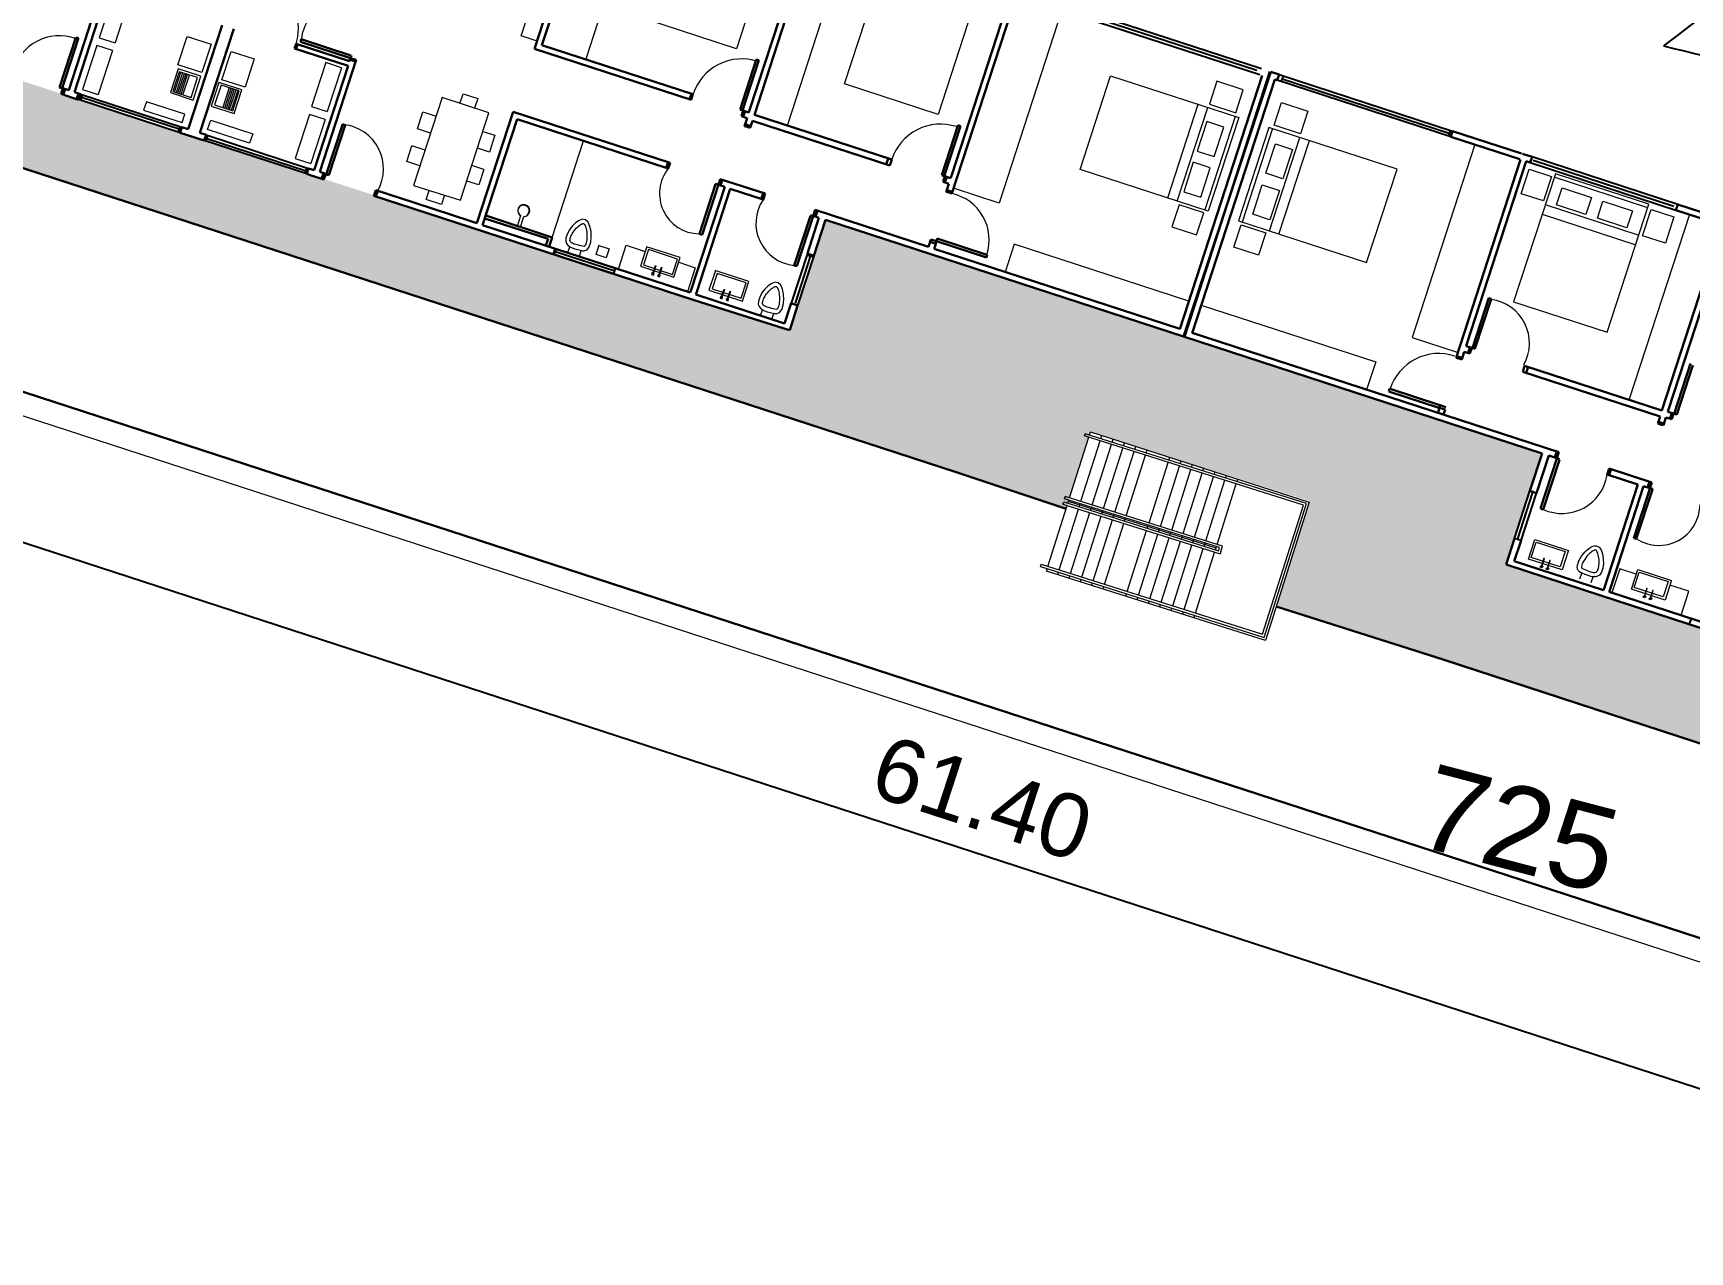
# Model space of a CAD drawing. Header units: metres. Extents: x 329311 to 330425, y 7396637 to 7397287.
# Drawn here: x 329828.18 to 329847.75, y 7397010.78 to 7397025.17 of the extents above; entities that cross this region are included whole.
import ezdxf

# ---------------------------------------------------------------- set-up
doc = ezdxf.new("R2010")
doc.units = ezdxf.units.M
doc.linetypes.add('CACHE2', pattern=[4.7625, 3.175, -1.5875])
doc.layers.get('0').update_dxf_attribs({"lineweight": 18})
for name, color, linetype, lineweight in [('AXES+POTEAUX', 6, 'CACHE2', 13), ('JANELAS', 5, 'Continuous', 25), ('layout', 253, 'Continuous', 13), ('LINHAFINA', 7, 'Continuous', 15), ('LINHAGROSSA', 7, 'Continuous', 30), ('PA6_TERRENO', 6, 'Continuous', 18), ('PA6_TEXTO', 3, 'Continuous', 18), ('pisoexterno_ultrafino', 9, 'Continuous', 30)]:
    doc.layers.add(name, color=color, linetype=linetype, lineweight=lineweight)
doc.layers.add('VEGETAIS', color=3, linetype='Continuous')
doc.styles.add('200 Médio', font='arial.ttf', dxfattribs={"height": 0.75})
doc.styles.add('ARIAL', font='ARIAL', dxfattribs={"height": 0.2})
doc.styles.add('NORMAL', font='arial.ttf')
doc.dimstyles.new('AQ250', dxfattribs={"dimscale": 10, "dimtxt": 0.05, "dimasz": 0.03, "dimexe": 0.03, "dimexo": 0.025, "dimgap": 0.025, "dimtad": 1, "dimzin": 0, "dimdsep": 46, "dimtxsty": 'ARIAL', "dimblk": 'ARCHTICK', "dimcen": 0.09, "dimdle": 0.03, "dimclrt": 7, "dimadec": 0, "dimazin": 0, "dimtfac": 1, "dimtix": 1, "dimtmove": 2, "dimatfit": 3, "dimldrblk": 'OPEN90', "dimfxl": 1, "dimtvp": 1, "dimtolj": 1, "dimtzin": 0, "dimarcsym": 0})

# ---------------------------------------------------------------- blocks, each defined once
blk = doc.blocks.new('_ArchTick')
at = {"color": 0, "linetype": 'ByBlock', "const_width": 0.15}
blk.add_lwpolyline([(-0.5, -0.5), (0.5, 0.5)], dxfattribs=at)
blk = doc.blocks.new('*D15')
at = {"layer": 'Defpoints', "color": 0, "transparency": 16777216}
for p in [(329810.442, 7397026.388), (329868.823, 7397007.376), (329868.382, 7397006.024)]:
    blk.add_point(p, dxfattribs=at)
at = {"layer": 'PA6_TEXTO', "color": 0, "lineweight": -2, "transparency": 16777216}
for p, q in [((329810.364, 7397026.15), (329809.908, 7397024.75)), ((329809.716, 7397025.129), (329868.668, 7397005.932)), ((329868.745, 7397007.139), (329868.289, 7397005.739))]:
    blk.add_line(p, q, dxfattribs=at)
at = {"layer": 'PA6_TEXTO', "color": 0, "lineweight": -2, "transparency": 16777216, "xscale": 0.3, "yscale": 0.3, "zscale": 0.3}
for p, rotation in [((329810.001, 7397025.036), 161.9626347684521), ((329868.382, 7397006.024), 341.9626347684521)]:
    blk.add_blockref('_ArchTick', p, dxfattribs=dict(at, rotation=rotation))
at = {"layer": 'PA6_TEXTO', "color": 7, "transparency": 16777216, "insert": (329839.388, 7397016.132), "char_height": 0.75, "attachment_point": 5, "rotation": 341.9626, "style": '200 Médio'}
blk.add_mtext('\\A1;61.40', dxfattribs=at)
blk = doc.blocks.new('_Open90')
at = {"color": 0, "linetype": 'ByBlock', "lineweight": -2}
for p, q in [((0, 0), (-1, 0)), ((-0.5, 0.5), (0, 0)), ((0, 0), (-0.5, -0.5))]:
    blk.add_line(p, q, dxfattribs=at)

msp = doc.modelspace()

# ---------------------------------------------------------------- hatches: boundary and pattern name
at = {"layer": 'AXES+POTEAUX'}
h = msp.add_hatch(dxfattribs=at)
h.set_pattern_fill('ANGLE', color=253, scale=0.025)
h.set_pattern_definition([(341.96263, (329827.33868, 7397103.38185), (0.0540704, 0.16604302), [0.127, -0.047625]), (71.96263, (329827.33868, 7397103.38185), (-0.16604302, 0.0540704), [0.127, -0.047625])])
edge = h.paths.add_edge_path()
edge.add_line((329819.193, 7397028.939), (329822.172, 7397038.042))
edge.add_line((329820.2, 7397038.24), (329816.636, 7397027.294))
edge.add_line((329820.2, 7397038.24), (329822.172, 7397038.042))
edge.add_line((329816.636, 7397027.294), (329819.081, 7397026.51))
edge.add_line((329821.705, 7397025.629), (329840.379, 7397019.554))
edge.add_line((329819.385, 7397027.299), (329821.974, 7397026.48))
edge.add_line((329819.139, 7397026.521), (329819.365, 7397027.235))
edge.add_line((329821.974, 7397026.48), (329821.712, 7397025.652))
edge.add_line((329823.38, 7397027.575), (329819.193, 7397028.939))
edge.add_line((329822.953, 7397026.261), (329823.38, 7397027.575))
edge.add_line((329837.125, 7397021.659), (329822.953, 7397026.261))
edge.add_line((329837.537, 7397022.966), (329837.125, 7397021.659))
edge.add_line((329846.004, 7397020.208), (329837.537, 7397022.966))
edge.add_line((329840.379, 7397019.554), (329840.666, 7397020.463))
edge.add_line((329840.666, 7397020.463), (329843.255, 7397019.644))
edge.add_line((329843.255, 7397019.644), (329842.861, 7397018.399))
edge.add_line((329842.861, 7397018.399), (329859.177, 7397013.086))
edge.add_line((329845.576, 7397018.895), (329846.004, 7397020.208))
edge.add_line((329859.583, 7397014.334), (329845.576, 7397018.895))
edge.add_line((329859.177, 7397013.086), (329859.583, 7397014.334))

# ---------------------------------------------------------------- linework, layer by layer
for centre, radius, start, end in [((329830.683, 7397025.234), 0.628, 342.7105, 74.1019), ((329831.923, 7397025.025), 0.584, 66.6069, 172.6108), ((329828.488, 7397024.572), 0.57, 70.4218, 165.6846), ((329836.548, 7397024.262), 0.606, 71.9626, 161.9626), ((329831.792, 7397023.569), 0.524, 330.3073, 83.9415), ((329838.895, 7397023.491), 0.606, 71.9626, 161.9626), ((329836.052, 7397023.278), 0.476, 141.5518, 269.055), ((329838.913, 7397022.731), 0.558, 341.5715, 77.9521), ((329837.214, 7397022.926), 0.499, 146.3297, 264.6306), ((329845.331, 7397021.51), 0.522, 330.5938, 82.4104), ((329844.783, 7397020.782), 0.606, 71.9626, 161.9626), ((329846.238, 7397020.036), 0.538, 245.6511, 351.2391), ((329847.379, 7397019.61), 0.489, 237.3877, 359.5025)]:
    msp.add_arc(centre, radius, start, end)
at = {"layer": 'JANELAS'}
for p, q in [((329842.688, 7397024.749), (329840.638, 7397025.417)), ((329842.631, 7397024.731), (329840.655, 7397025.374)), ((329840.617, 7397025.35), (329842.667, 7397024.683)), ((329844.923, 7397023.948), (329842.873, 7397024.615)), ((329842.895, 7397024.682), (329844.945, 7397024.014)), ((329842.942, 7397024.667), (329842.92, 7397024.6)), ((329842.931, 7397024.633), (329844.906, 7397023.99)), ((329829.913, 7397023.995), (329828.723, 7397024.383)), ((329828.736, 7397024.452), (329829.935, 7397024.062)), ((329828.739, 7397024.378), (329828.761, 7397024.444)), ((329829.902, 7397024.036), (329828.75, 7397024.411)), ((329829.891, 7397024.002), (329829.913, 7397024.069)), ((329844.917, 7397024.023), (329844.896, 7397023.957)), ((329831.408, 7397023.509), (329830.199, 7397023.902)), ((329830.218, 7397023.896), (329830.24, 7397023.963)), ((329830.221, 7397023.969), (329831.43, 7397023.575)), ((329831.401, 7397023.543), (329830.228, 7397023.925)), ((329845.862, 7397023.642), (329847.583, 7397023.082)), ((329847.604, 7397023.148), (329845.883, 7397023.709)), ((329847.56, 7397023.126), (329845.898, 7397023.667)), ((329831.392, 7397023.514), (329831.413, 7397023.581)), ((329834.34, 7397022.628), (329834.318, 7397022.561)), ((329834.335, 7397022.555), (329834.357, 7397022.622)), ((329835.059, 7397022.393), (329834.357, 7397022.622)), ((329835.037, 7397022.327), (329834.335, 7397022.555)), ((329835.047, 7397022.361), (329834.345, 7397022.589)), ((329837.323, 7397022.568), (329837.132, 7397021.981)), ((329837.361, 7397022.544), (329837.178, 7397021.982)), ((329837.4, 7397022.543), (329837.208, 7397021.956)), ((329837.318, 7397022.554), (329837.385, 7397022.533)), ((329835.036, 7397022.327), (329835.058, 7397022.394)), ((329845.677, 7397019.204), (329845.859, 7397019.764)), ((329845.89, 7397019.751), (329845.707, 7397019.189)), ((329845.753, 7397019.179), (329845.936, 7397019.739)), ((329845.753, 7397019.179), (329845.677, 7397019.204)), ((329847.761, 7397018.257), (329847.74, 7397018.19))]:
    msp.add_line(p, q, dxfattribs=at)
at = {"layer": 'layout'}
for p, q in [((329835.414, 7397027.044), (329834.704, 7397024.863)), ((329836.978, 7397026.502), (329836.485, 7397024.988)), ((329833.943, 7397025.139), (329834.32, 7397026.297)), ((329837.797, 7397026.268), (329837.087, 7397024.087)), ((329837.763, 7397024.572), (329838.256, 7397026.086)), ((329829.127, 7397025.636), (329828.958, 7397025.118)), ((329829.313, 7397025.576), (329829.144, 7397025.057)), ((329839.361, 7397025.726), (329838.868, 7397024.212)), ((329840.33, 7397025.443), (329839.589, 7397023.165)), ((329836.485, 7397024.988), (329835.38, 7397025.348)), ((329828.928, 7397025.026), (329828.76, 7397024.507)), ((329829.114, 7397024.965), (329828.928, 7397025.026)), ((329828.958, 7397025.118), (329829.144, 7397025.057)), ((329834.129, 7397025.078), (329833.943, 7397025.139)), ((329829.114, 7397024.965), (329828.945, 7397024.447)), ((329831.633, 7397024.824), (329831.464, 7397024.305)), ((329831.819, 7397024.763), (329831.633, 7397024.824)), ((329829.889, 7397024.75), (329829.798, 7397024.47)), ((329829.903, 7397024.716), (329829.827, 7397024.483)), ((329829.847, 7397024.476), (329829.923, 7397024.71)), ((329829.942, 7397024.704), (329829.866, 7397024.47)), ((329829.888, 7397024.463), (329829.964, 7397024.697)), ((329830.159, 7397024.662), (329829.889, 7397024.75)), ((329830.119, 7397024.646), (329829.903, 7397024.716)), ((329829.906, 7397024.457), (329829.983, 7397024.691)), ((329829.926, 7397024.451), (329830.002, 7397024.684)), ((329829.947, 7397024.444), (329830.023, 7397024.677)), ((329830.043, 7397024.413), (329830.119, 7397024.646)), ((329830.068, 7397024.382), (329830.159, 7397024.662)), ((329830.371, 7397024.589), (329830.28, 7397024.31)), ((329830.641, 7397024.501), (329830.371, 7397024.589)), ((329831.819, 7397024.763), (329831.65, 7397024.245)), ((329840.545, 7397023.563), (329840.905, 7397024.668)), ((329840.905, 7397024.668), (329842.419, 7397024.175)), ((329828.76, 7397024.507), (329828.945, 7397024.447)), ((329829.798, 7397024.47), (329830.068, 7397024.382)), ((329829.827, 7397024.483), (329830.043, 7397024.413)), ((329830.397, 7397024.559), (329830.321, 7397024.325)), ((329830.612, 7397024.489), (329830.397, 7397024.559)), ((329830.492, 7397024.528), (329830.416, 7397024.294)), ((329830.514, 7397024.521), (329830.437, 7397024.287)), ((329830.533, 7397024.515), (329830.457, 7397024.281)), ((329830.552, 7397024.509), (329830.476, 7397024.275)), ((329830.498, 7397024.268), (329830.574, 7397024.501)), ((329830.593, 7397024.495), (329830.517, 7397024.262)), ((329830.536, 7397024.255), (329830.612, 7397024.489)), ((329830.55, 7397024.222), (329830.641, 7397024.501)), ((329833.009, 7397024.411), (329832.671, 7397023.374)), ((329833.561, 7397024.231), (329833.009, 7397024.411)), ((329833.219, 7397024.342), (329833.256, 7397024.454)), ((329833.256, 7397024.454), (329833.428, 7397024.398)), ((329833.428, 7397024.398), (329833.391, 7397024.286)), ((329838.868, 7397024.212), (329837.763, 7397024.572)), ((329830.28, 7397024.31), (329830.55, 7397024.222)), ((329830.321, 7397024.325), (329830.536, 7397024.255)), ((329831.442, 7397024.211), (329831.273, 7397023.693)), ((329831.627, 7397024.151), (329831.442, 7397024.211)), ((329831.464, 7397024.305), (329831.65, 7397024.245)), ((329832.716, 7397024.043), (329832.781, 7397024.242)), ((329832.781, 7397024.242), (329832.937, 7397024.191)), ((329833.225, 7397023.199), (329833.561, 7397024.231)), ((329841.58, 7397023.226), (329841.939, 7397024.331)), ((329841.693, 7397023.189), (329842.053, 7397024.294)), ((329842.376, 7397024.189), (329842.016, 7397023.084)), ((329831.627, 7397024.151), (329831.459, 7397023.632)), ((329832.872, 7397023.992), (329832.716, 7397024.043)), ((329833.49, 7397024.011), (329833.632, 7397023.965)), ((329842.04, 7397024.127), (329841.927, 7397023.779)), ((329842.242, 7397024.062), (329842.04, 7397024.127)), ((329842.419, 7397024.175), (329842.059, 7397023.07)), ((329842.128, 7397023.714), (329842.242, 7397024.062)), ((329842.774, 7397024.059), (329842.414, 7397022.954)), ((329842.817, 7397024.045), (329842.457, 7397022.94)), ((329844.288, 7397023.566), (329842.774, 7397024.059)), ((329832.59, 7397023.656), (329832.65, 7397023.839)), ((329832.806, 7397023.788), (329832.65, 7397023.839)), ((329833.567, 7397023.766), (329833.425, 7397023.812)), ((329833.632, 7397023.965), (329833.567, 7397023.766)), ((329834.307, 7397022.76), (329834.678, 7397023.9)), ((329842.738, 7397023.516), (329842.851, 7397023.863)), ((329842.781, 7397022.835), (329843.14, 7397023.94)), ((329842.851, 7397023.863), (329843.052, 7397023.798)), ((329842.894, 7397022.798), (329843.254, 7397023.903)), ((329843.052, 7397023.798), (329842.939, 7397023.45)), ((329845.209, 7397023.855), (329844.468, 7397021.577)), ((329831.273, 7397023.693), (329831.459, 7397023.632)), ((329832.746, 7397023.605), (329832.59, 7397023.656)), ((329833.501, 7397023.562), (329833.358, 7397023.608)), ((329841.881, 7397023.646), (329841.768, 7397023.298)), ((329842.082, 7397023.58), (329841.881, 7397023.646)), ((329841.927, 7397023.779), (329841.952, 7397023.771)), ((329841.952, 7397023.771), (329842.128, 7397023.714)), ((329833.441, 7397023.379), (329833.299, 7397023.425)), ((329833.501, 7397023.562), (329833.441, 7397023.379)), ((329842.059, 7397023.07), (329840.545, 7397023.563)), ((329841.969, 7397023.233), (329842.082, 7397023.58)), ((329842.914, 7397023.458), (329842.738, 7397023.516)), ((329842.939, 7397023.45), (329842.914, 7397023.458)), ((329843.928, 7397022.461), (329844.288, 7397023.566)), ((329846.159, 7397023.512), (329845.666, 7397021.998)), ((329847.25, 7397023.109), (329846.145, 7397023.469)), ((329847.264, 7397023.152), (329846.159, 7397023.512)), ((329832.671, 7397023.374), (329833.225, 7397023.199)), ((329832.821, 7397023.206), (329832.855, 7397023.315)), ((329833.001, 7397023.148), (329832.821, 7397023.206)), ((329833.037, 7397023.258), (329833.001, 7397023.148)), ((329839.589, 7397023.165), (329839.06, 7397023.338)), ((329841.768, 7397023.298), (329841.793, 7397023.29)), ((329841.793, 7397023.29), (329841.969, 7397023.233)), ((329842.583, 7397023.033), (329842.697, 7397023.38)), ((329842.697, 7397023.38), (329842.898, 7397023.315)), ((329842.898, 7397023.315), (329842.785, 7397022.967)), ((329846.18, 7397023.167), (329846.238, 7397023.343)), ((329846.238, 7397023.343), (329846.586, 7397023.23)), ((329846.586, 7397023.23), (329846.52, 7397023.029)), ((329833.899, 7397022.893), (329833.939, 7397023.016)), ((329842.76, 7397022.975), (329842.583, 7397023.033)), ((329846.003, 7397023.032), (329847.108, 7397022.672)), ((329846.04, 7397023.146), (329847.145, 7397022.786)), ((329846.172, 7397023.142), (329846.18, 7397023.167)), ((329846.52, 7397023.029), (329846.172, 7397023.142)), ((329846.655, 7397022.987), (329846.663, 7397023.012)), ((329846.663, 7397023.012), (329846.721, 7397023.189)), ((329846.721, 7397023.189), (329847.068, 7397023.075)), ((329846.771, 7397021.638), (329847.264, 7397023.152)), ((329847.068, 7397023.075), (329847.003, 7397022.874)), ((329847.743, 7397023.03), (329847.032, 7397020.848)), ((329833.932, 7397022.883), (329833.972, 7397023.007)), ((329842.414, 7397022.954), (329843.928, 7397022.461)), ((329842.785, 7397022.967), (329842.76, 7397022.975)), ((329847.003, 7397022.874), (329846.655, 7397022.987)), ((329834.495, 7397022.58), (329834.517, 7397022.648)), ((329834.827, 7397022.557), (329834.864, 7397022.671)), ((329834.861, 7397022.662), (329834.98, 7397022.623)), ((329834.98, 7397022.623), (329834.946, 7397022.518)), ((329835.091, 7397022.383), (329835.183, 7397022.667)), ((329835.183, 7397022.667), (329835.407, 7397022.594)), ((329835.422, 7397022.64), (329835.35, 7397022.418)), ((329835.424, 7397022.649), (329835.422, 7397022.64)), ((329835.821, 7397022.52), (329835.424, 7397022.649)), ((329839.767, 7397022.678), (329839.66, 7397022.348)), ((329841.829, 7397022.007), (329839.767, 7397022.678)), ((329834.629, 7397022.536), (329834.652, 7397022.606)), ((329834.946, 7397022.518), (329834.827, 7397022.557)), ((329835.496, 7397022.329), (329835.528, 7397022.427)), ((329835.533, 7397022.425), (329835.502, 7397022.328)), ((329835.528, 7397022.427), (329835.533, 7397022.425)), ((329835.746, 7397022.289), (329835.821, 7397022.52)), ((329835.803, 7397022.465), (329835.998, 7397022.401)), ((329835.35, 7397022.418), (329835.746, 7397022.289)), ((329835.488, 7397022.343), (329835.482, 7397022.323)), ((329835.482, 7397022.323), (329835.506, 7397022.315)), ((329835.513, 7397022.335), (329835.488, 7397022.343)), ((329835.502, 7397022.328), (329835.496, 7397022.329)), ((329835.506, 7397022.315), (329835.513, 7397022.335)), ((329835.56, 7397022.319), (329835.554, 7397022.301)), ((329835.554, 7397022.301), (329835.577, 7397022.293)), ((329835.583, 7397022.31), (329835.559, 7397022.317)), ((329835.567, 7397022.307), (329835.599, 7397022.406)), ((329835.571, 7397022.305), (329835.567, 7397022.306)), ((329835.604, 7397022.404), (329835.571, 7397022.305)), ((329835.577, 7397022.293), (329835.584, 7397022.312)), ((329835.599, 7397022.406), (329835.604, 7397022.404)), ((329835.998, 7397022.401), (329835.906, 7397022.118)), ((329836.232, 7397022.357), (329836.159, 7397022.135)), ((329836.234, 7397022.367), (329836.232, 7397022.357)), ((329836.631, 7397022.238), (329836.234, 7397022.367)), ((329836.556, 7397022.006), (329836.631, 7397022.238)), ((329836.159, 7397022.135), (329836.556, 7397022.006)), ((329836.298, 7397022.061), (329836.291, 7397022.041)), ((329836.291, 7397022.041), (329836.316, 7397022.033)), ((329836.322, 7397022.052), (329836.298, 7397022.061)), ((329836.306, 7397022.047), (329836.337, 7397022.144)), ((329836.311, 7397022.045), (329836.306, 7397022.047)), ((329836.343, 7397022.142), (329836.311, 7397022.045)), ((329836.316, 7397022.033), (329836.322, 7397022.052)), ((329836.337, 7397022.144), (329836.343, 7397022.142)), ((329836.37, 7397022.036), (329836.364, 7397022.019)), ((329836.392, 7397022.027), (329836.369, 7397022.035)), ((329836.376, 7397022.024), (329836.409, 7397022.123)), ((329836.413, 7397022.122), (329836.381, 7397022.023)), ((329836.409, 7397022.123), (329836.413, 7397022.122)), ((329836.364, 7397022.019), (329836.387, 7397022.011)), ((329836.381, 7397022.023), (329836.376, 7397022.024)), ((329836.387, 7397022.011), (329836.393, 7397022.03)), ((329836.77, 7397021.836), (329836.793, 7397021.904)), ((329836.904, 7397021.793), (329836.927, 7397021.862)), ((329841.975, 7397021.959), (329844.037, 7397021.288)), ((329845.666, 7397021.998), (329846.771, 7397021.638)), ((329844.468, 7397021.577), (329844.997, 7397021.404)), ((329844.037, 7397021.288), (329843.929, 7397020.958)), ((329845.841, 7397018.96), (329845.917, 7397019.191)), ((329845.917, 7397019.191), (329846.314, 7397019.062)), ((329846.238, 7397018.831), (329845.841, 7397018.96)), ((329846.024, 7397018.97), (329845.992, 7397018.87)), ((329845.997, 7397018.869), (329846.029, 7397018.968)), ((329846.029, 7397018.968), (329846.024, 7397018.97)), ((329846.093, 7397018.945), (329846.062, 7397018.848)), ((329846.067, 7397018.846), (329846.099, 7397018.943)), ((329846.099, 7397018.943), (329846.093, 7397018.945)), ((329846.31, 7397019.053), (329846.238, 7397018.831)), ((329846.314, 7397019.062), (329846.31, 7397019.053)), ((329845.98, 7397018.865), (329845.987, 7397018.884)), ((329846.004, 7397018.857), (329845.98, 7397018.865)), ((329845.986, 7397018.881), (329846.009, 7397018.873)), ((329845.992, 7397018.87), (329845.997, 7397018.869)), ((329846.009, 7397018.875), (329846.004, 7397018.857)), ((329846.051, 7397018.84), (329846.057, 7397018.86)), ((329846.075, 7397018.832), (329846.051, 7397018.84)), ((329846.057, 7397018.86), (329846.082, 7397018.852)), ((329846.062, 7397018.848), (329846.067, 7397018.846)), ((329846.082, 7397018.852), (329846.075, 7397018.832)), ((329846.448, 7397018.725), (329846.471, 7397018.795)), ((329846.582, 7397018.682), (329846.604, 7397018.75)), ((329846.92, 7397018.845), (329846.827, 7397018.561)), ((329847.115, 7397018.781), (329846.92, 7397018.845)), ((329847.057, 7397018.605), (329847.133, 7397018.836)), ((329847.133, 7397018.836), (329847.53, 7397018.707)), ((329847.53, 7397018.707), (329847.526, 7397018.698)), ((329847.454, 7397018.476), (329847.057, 7397018.605)), ((329847.197, 7397018.51), (329847.203, 7397018.529)), ((329847.22, 7397018.502), (329847.197, 7397018.51)), ((329847.202, 7397018.526), (329847.225, 7397018.518)), ((329847.241, 7397018.615), (329847.208, 7397018.515)), ((329847.208, 7397018.515), (329847.213, 7397018.514)), ((329847.213, 7397018.514), (329847.245, 7397018.613)), ((329847.226, 7397018.52), (329847.22, 7397018.502)), ((329847.245, 7397018.613), (329847.241, 7397018.615)), ((329847.31, 7397018.59), (329847.278, 7397018.493)), ((329847.284, 7397018.491), (329847.315, 7397018.588)), ((329847.315, 7397018.588), (329847.31, 7397018.59)), ((329847.526, 7397018.698), (329847.454, 7397018.476)), ((329847.735, 7397018.579), (329847.511, 7397018.652)), ((329847.643, 7397018.296), (329847.735, 7397018.579)), ((329847.267, 7397018.485), (329847.273, 7397018.505)), ((329847.292, 7397018.477), (329847.267, 7397018.485)), ((329847.273, 7397018.505), (329847.298, 7397018.497)), ((329847.278, 7397018.493), (329847.284, 7397018.491)), ((329847.298, 7397018.497), (329847.292, 7397018.477))]:
    msp.add_line(p, q, dxfattribs=at)
for points in [[(329829.997, 7397025.132), (329830.278, 7397025.041), (329830.169, 7397024.707), (329829.888, 7397024.798)], [(329830.515, 7397024.956), (329830.789, 7397024.867), (329830.68, 7397024.533), (329830.407, 7397024.622)], [(329842.16, 7397024.603), (329842.072, 7397024.333), (329842.383, 7397024.231), (329842.471, 7397024.502)], [(329829.967, 7397024.215), (329829.514, 7397024.362), (329829.482, 7397024.264), (329829.936, 7397024.117)], [(329843.236, 7397024.252), (329843.148, 7397023.982), (329842.837, 7397024.084), (329842.925, 7397024.354)], [(329830.274, 7397024.145), (329830.771, 7397023.983), (329830.734, 7397023.871), (329830.237, 7397024.033)], [(329846.018, 7397023.19), (329845.756, 7397023.275), (329845.85, 7397023.564), (329846.112, 7397023.479)], [(329841.716, 7397023.145), (329841.63, 7397022.883), (329841.92, 7397022.789), (329842.005, 7397023.051)], [(329847.458, 7397022.69), (329847.187, 7397022.778), (329847.289, 7397023.09), (329847.559, 7397023.002)], [(329842.737, 7397022.813), (329842.651, 7397022.551), (329842.362, 7397022.645), (329842.447, 7397022.907)], [(329835.388, 7397022.435), (329835.731, 7397022.323), (329835.79, 7397022.504), (329835.446, 7397022.616)], [(329836.197, 7397022.152), (329836.541, 7397022.041), (329836.6, 7397022.221), (329836.256, 7397022.333)], [(329846.217, 7397018.867), (329845.873, 7397018.979), (329845.932, 7397019.16), (329846.276, 7397019.048)], [(329847.433, 7397018.512), (329847.09, 7397018.624), (329847.148, 7397018.805), (329847.492, 7397018.693)]]:
    msp.add_lwpolyline(points, close=True, dxfattribs=at)
for centre, radius, start, end in [((329833.97, 7397023.072), 0.0679, 271.0871, 241.4735), ((329833.973, 7397023.077), 0.0699, 269.4538, 240.7459)]:
    msp.add_arc(centre, radius, start, end, dxfattribs=at)
for points in [[(329834.652, 7397022.606), (329834.683, 7397022.6), (329834.703, 7397022.968), (329834.468, 7397022.709), (329834.683, 7397022.6)], [(329836.927, 7397021.862), (329836.958, 7397021.857), (329836.978, 7397022.224), (329836.743, 7397021.965), (329836.958, 7397021.857)], [(329846.471, 7397018.795), (329846.442, 7397018.809), (329846.642, 7397019.118), (329846.679, 7397018.77), (329846.442, 7397018.809)]]:
    msp.add_spline(points, degree=3, dxfattribs=at)
for points in [[(329834.686, 7397022.652), (329834.688, 7397022.653), (329834.697, 7397022.661), (329834.719, 7397022.719), (329834.723, 7397022.79), (329834.709, 7397022.866), (329834.703, 7397022.884), (329834.691, 7397022.912), (329834.684, 7397022.92), (329834.678, 7397022.924), (329834.679, 7397022.924), (329834.666, 7397022.922), (329834.65, 7397022.916), (329834.598, 7397022.879), (329834.557, 7397022.83), (329834.526, 7397022.767), (329834.521, 7397022.749), (329834.517, 7397022.723), (329834.518, 7397022.717), (329834.523, 7397022.707), (329834.53, 7397022.699), (329834.577, 7397022.675), (329834.63, 7397022.663), (329834.686, 7397022.652)], [(329836.961, 7397021.908), (329836.963, 7397021.909), (329836.972, 7397021.917), (329836.994, 7397021.975), (329836.998, 7397022.046), (329836.984, 7397022.122), (329836.978, 7397022.141), (329836.966, 7397022.168), (329836.959, 7397022.176), (329836.953, 7397022.18), (329836.954, 7397022.18), (329836.941, 7397022.178), (329836.926, 7397022.173), (329836.873, 7397022.136), (329836.832, 7397022.086), (329836.801, 7397022.023), (329836.796, 7397022.005), (329836.792, 7397021.979), (329836.793, 7397021.973), (329836.798, 7397021.963), (329836.805, 7397021.955), (329836.852, 7397021.931), (329836.905, 7397021.919), (329836.961, 7397021.908)], [(329846.47, 7397018.853), (329846.469, 7397018.854), (329846.466, 7397018.866), (329846.483, 7397018.926), (329846.521, 7397018.986), (329846.577, 7397019.039), (329846.593, 7397019.051), (329846.619, 7397019.065), (329846.629, 7397019.068), (329846.636, 7397019.068), (329846.635, 7397019.068), (329846.645, 7397019.059), (329846.654, 7397019.045), (329846.675, 7397018.985), (329846.679, 7397018.921), (329846.667, 7397018.852), (329846.661, 7397018.834), (329846.648, 7397018.81), (329846.644, 7397018.806), (329846.634, 7397018.801), (329846.623, 7397018.799), (329846.571, 7397018.807), (329846.521, 7397018.829), (329846.47, 7397018.853)]]:
    msp.add_open_spline(points, degree=3, knots=[0.006653, 0.006653, 0.006653, 0.006653, 0.101555, 0.101555, 0.286179, 0.286179, 0.356381, 0.356381, 0.426582, 0.426582, 0.496783, 0.496783, 0.584163, 0.584163, 0.765346, 0.765346, 0.841931, 0.841931, 0.918517, 0.918517, 1.019343, 1.019343, 1.191805, 1.191805, 1.191805, 1.191805], dxfattribs=at)
at = {"layer": 'LINHAFINA'}
for p, q in [((329840.42, 7397019.685), (329840.646, 7397020.399)), ((329840.554, 7397019.642), (329840.78, 7397020.356)), ((329840.597, 7397020.414), (329840.605, 7397020.441)), ((329843.182, 7397019.596), (329840.597, 7397020.414)), ((329843.217, 7397019.615), (329840.605, 7397020.441)), ((329840.654, 7397020.426), (329840.666, 7397020.463)), ((329840.666, 7397020.463), (329843.251, 7397019.631)), ((329840.688, 7397019.6), (329840.914, 7397020.314)), ((329840.788, 7397020.383), (329840.8, 7397020.421)), ((329840.822, 7397019.557), (329841.048, 7397020.271)), ((329840.923, 7397020.341), (329840.934, 7397020.378)), ((329841.057, 7397020.298), (329841.068, 7397020.334)), ((329841.191, 7397020.256), (329841.202, 7397020.291)), ((329840.956, 7397019.515), (329841.182, 7397020.229)), ((329841.09, 7397019.472), (329841.316, 7397020.187)), ((329841.325, 7397020.213), (329841.336, 7397020.248)), ((329841.359, 7397019.388), (329841.585, 7397020.102)), ((329841.593, 7397020.129), (329841.604, 7397020.162)), ((329841.727, 7397020.086), (329841.737, 7397020.119)), ((329841.861, 7397020.044), (329841.871, 7397020.075)), ((329841.493, 7397019.345), (329841.719, 7397020.059)), ((329841.627, 7397019.303), (329841.853, 7397020.017)), ((329841.761, 7397019.26), (329841.987, 7397019.974)), ((329841.895, 7397019.218), (329842.121, 7397019.932)), ((329841.995, 7397020.001), (329842.007, 7397020.039)), ((329842.029, 7397019.175), (329842.255, 7397019.89)), ((329842.13, 7397019.959), (329842.139, 7397019.989)), ((329842.264, 7397019.916), (329842.273, 7397019.946)), ((329842.398, 7397019.874), (329842.407, 7397019.903)), ((329840.362, 7397019.673), (329840.37, 7397019.7)), ((329842.227, 7397019.113), (329840.37, 7397019.7)), ((329842.163, 7397019.133), (329842.389, 7397019.847)), ((329840.163, 7397018.873), (329840.391, 7397019.593)), ((329840.297, 7397018.831), (329840.525, 7397019.551)), ((329840.342, 7397019.608), (329840.351, 7397019.635)), ((329840.342, 7397019.608), (329842.198, 7397019.021)), ((329840.351, 7397019.635), (329842.18, 7397019.057)), ((329842.192, 7397019.095), (329840.362, 7397019.673)), ((329840.399, 7397019.62), (329840.411, 7397019.658)), ((329842.15, 7397019.089), (329840.406, 7397019.641)), ((329840.431, 7397018.788), (329840.659, 7397019.508)), ((329840.533, 7397019.577), (329840.545, 7397019.615)), ((329840.668, 7397019.535), (329840.68, 7397019.573)), ((329840.802, 7397019.493), (329840.814, 7397019.53)), ((329840.936, 7397019.45), (329840.948, 7397019.488)), ((329842.699, 7397018.071), (329843.182, 7397019.596)), ((329842.717, 7397018.035), (329843.217, 7397019.615)), ((329843.251, 7397019.631), (329842.735, 7397017.999)), ((329840.565, 7397018.746), (329840.793, 7397019.466)), ((329840.7, 7397018.703), (329840.927, 7397019.423)), ((329840.834, 7397018.661), (329841.061, 7397019.381)), ((329841.07, 7397019.408), (329841.082, 7397019.446)), ((329841.102, 7397018.576), (329841.33, 7397019.296)), ((329841.338, 7397019.323), (329841.35, 7397019.361)), ((329841.472, 7397019.28), (329841.484, 7397019.318)), ((329841.236, 7397018.534), (329841.464, 7397019.254)), ((329841.37, 7397018.491), (329841.598, 7397019.211)), ((329841.504, 7397018.449), (329841.732, 7397019.169)), ((329841.606, 7397019.238), (329841.618, 7397019.276)), ((329841.638, 7397018.406), (329841.866, 7397019.126)), ((329841.741, 7397019.196), (329841.753, 7397019.233)), ((329841.875, 7397019.153), (329841.887, 7397019.191)), ((329842.009, 7397019.111), (329842.021, 7397019.149)), ((329842.143, 7397019.068), (329842.155, 7397019.106)), ((329842.218, 7397019.086), (329842.227, 7397019.113)), ((329841.772, 7397018.364), (329842, 7397019.084)), ((329841.907, 7397018.321), (329842.134, 7397019.041)), ((329842.18, 7397019.057), (329842.192, 7397019.095)), ((329842.206, 7397019.048), (329842.198, 7397019.021)), ((329842.206, 7397019.048), (329842.218, 7397019.086)), ((329840.076, 7397018.871), (329840.085, 7397018.898)), ((329840.076, 7397018.871), (329842.717, 7397018.035)), ((329840.085, 7397018.898), (329842.699, 7397018.071)), ((329840.146, 7397018.818), (329840.155, 7397018.846)), ((329842.735, 7397017.999), (329840.146, 7397018.818)), ((329840.28, 7397018.776), (329840.289, 7397018.804)), ((329840.414, 7397018.734), (329840.423, 7397018.761)), ((329840.548, 7397018.691), (329840.557, 7397018.719)), ((329840.682, 7397018.649), (329840.691, 7397018.676)), ((329840.816, 7397018.606), (329840.825, 7397018.634)), ((329841.085, 7397018.521), (329841.093, 7397018.549)), ((329841.219, 7397018.479), (329841.228, 7397018.507)), ((329841.353, 7397018.437), (329841.362, 7397018.464)), ((329841.487, 7397018.394), (329841.496, 7397018.422)), ((329841.621, 7397018.352), (329841.63, 7397018.379)), ((329841.755, 7397018.309), (329841.764, 7397018.337)), ((329841.889, 7397018.267), (329841.898, 7397018.295))]:
    msp.add_line(p, q, dxfattribs=at)
at = {"layer": 'LINHAGROSSA'}
for p, q in [((329834.898, 7397027.213), (329834.187, 7397025.031)), ((329834.54, 7397026.342), (329834.099, 7397024.986)), ((329837.342, 7397026.416), (329836.641, 7397024.262)), ((329837.409, 7397026.395), (329836.697, 7397024.207)), ((329829.028, 7397025.82), (329828.598, 7397024.497)), ((329829.065, 7397025.706), (329828.664, 7397024.476)), ((329839.726, 7397025.64), (329839.024, 7397023.486)), ((329839.792, 7397025.619), (329839.03, 7397023.277)), ((329830.411, 7397025.268), (329830.01, 7397024.037)), ((329830.548, 7397025.224), (329830.147, 7397023.993)), ((329839.079, 7397019.987), (329823.514, 7397025.056)), ((329828.682, 7397025.122), (329828.489, 7397024.53)), ((329828.52, 7397024.52), (329828.71, 7397025.106)), ((329828.712, 7397025.111), (329828.682, 7397025.121)), ((329828.71, 7397025.106), (329828.712, 7397025.111)), ((329831.282, 7397025.047), (329831.264, 7397024.99)), ((329831.264, 7397024.99), (329831.897, 7397024.784)), ((329831.282, 7397025.047), (329831.915, 7397024.841)), ((329831.282, 7397024.985), (329831.3, 7397025.041)), ((329831.335, 7397025.069), (329831.344, 7397025.1)), ((329831.927, 7397024.876), (329831.335, 7397025.069)), ((329831.344, 7397025.1), (329831.93, 7397024.909)), ((329834.099, 7397024.986), (329835.949, 7397024.383)), ((329834.187, 7397025.031), (329835.971, 7397024.45)), ((329831.897, 7397024.784), (329831.496, 7397023.554)), ((329831.994, 7397024.855), (329831.563, 7397023.532)), ((329831.927, 7397024.876), (329831.915, 7397024.841)), ((329831.921, 7397024.857), (329831.987, 7397024.835)), ((329831.936, 7397024.907), (329831.926, 7397024.877)), ((329831.927, 7397024.876), (329831.994, 7397024.855)), ((329836.527, 7397024.269), (329836.718, 7397024.855)), ((329836.75, 7397024.852), (329836.557, 7397024.259)), ((329836.718, 7397024.855), (329836.719, 7397024.86)), ((329836.719, 7397024.86), (329836.75, 7397024.851)), ((329842.697, 7397024.673), (329841.721, 7397021.677)), ((329841.766, 7397021.588), (329842.798, 7397024.713)), ((329841.779, 7397021.584), (329842.785, 7397024.718)), ((329842.843, 7397024.625), (329841.868, 7397021.629)), ((329842.895, 7397024.682), (329842.798, 7397024.713)), ((329842.873, 7397024.615), (329842.843, 7397024.625)), ((329842.873, 7397024.615), (329842.895, 7397024.682)), ((329828.489, 7397024.53), (329828.52, 7397024.52)), ((329828.528, 7397024.52), (329828.506, 7397024.454)), ((329828.506, 7397024.454), (329828.643, 7397024.409)), ((329828.528, 7397024.52), (329828.598, 7397024.497)), ((329828.555, 7397024.511), (329828.533, 7397024.445)), ((329828.714, 7397024.386), (329828.643, 7397024.409)), ((329828.736, 7397024.452), (329828.664, 7397024.476)), ((329828.69, 7397024.394), (329828.712, 7397024.46)), ((329828.714, 7397024.386), (329828.736, 7397024.452)), ((329835.93, 7397024.39), (329835.952, 7397024.456)), ((329835.949, 7397024.383), (329835.971, 7397024.45)), ((329833.849, 7397024.244), (329833.42, 7397022.927)), ((329835.701, 7397023.641), (329833.849, 7397024.244)), ((329836.557, 7397024.259), (329836.527, 7397024.269)), ((329836.564, 7397024.257), (329836.543, 7397024.19)), ((329836.543, 7397024.19), (329836.61, 7397024.168)), ((329836.564, 7397024.257), (329836.632, 7397024.235)), ((329836.586, 7397024.25), (329836.564, 7397024.183)), ((329836.641, 7397024.262), (329836.632, 7397024.235)), ((329838.319, 7397023.679), (329836.697, 7397024.207)), ((329829.913, 7397023.995), (329829.935, 7397024.062)), ((329830.199, 7397023.902), (329829.913, 7397023.995)), ((329829.935, 7397024.062), (329830.01, 7397024.037)), ((329830.147, 7397023.993), (329830.221, 7397023.969)), ((329831.639, 7397023.504), (329831.83, 7397024.09)), ((329831.863, 7397024.086), (329831.67, 7397023.494)), ((329831.83, 7397024.09), (329831.832, 7397024.095)), ((329831.832, 7397024.095), (329831.862, 7397024.085)), ((329833.894, 7397024.156), (329833.487, 7397022.905)), ((329835.679, 7397023.574), (329833.894, 7397024.156)), ((329836.61, 7397024.168), (329836.58, 7397024.075)), ((329836.613, 7397024.064), (329836.58, 7397024.075)), ((329836.653, 7397024.074), (329836.587, 7397024.095)), ((329836.613, 7397024.064), (329836.647, 7397024.053)), ((329836.673, 7397024.136), (329836.647, 7397024.053)), ((329836.673, 7397024.136), (329838.296, 7397023.607)), ((329838.91, 7397023.493), (329839.101, 7397024.079)), ((329839.133, 7397024.075), (329838.94, 7397023.483)), ((329839.101, 7397024.079), (329839.103, 7397024.084)), ((329839.103, 7397024.084), (329839.133, 7397024.074)), ((329844.945, 7397024.014), (329844.923, 7397023.948)), ((329845.76, 7397023.749), (329844.945, 7397024.014)), ((329830.199, 7397023.902), (329830.221, 7397023.969)), ((329845.738, 7397023.682), (329844.923, 7397023.948)), ((329835.656, 7397023.582), (329835.678, 7397023.649)), ((329835.679, 7397023.574), (329835.701, 7397023.641)), ((329838.278, 7397023.692), (329838.255, 7397023.621)), ((329838.296, 7397023.607), (329838.319, 7397023.679)), ((329845.748, 7397023.679), (329844.985, 7397021.338)), ((329845.814, 7397023.658), (329845.112, 7397021.503)), ((329845.883, 7397023.709), (329845.769, 7397023.746)), ((329845.862, 7397023.642), (329845.814, 7397023.658)), ((329845.814, 7397023.658), (329845.814, 7397023.658)), ((329845.883, 7397023.709), (329845.862, 7397023.642)), ((329831.408, 7397023.509), (329831.43, 7397023.575)), ((329831.473, 7397023.487), (329831.408, 7397023.509)), ((329831.43, 7397023.575), (329831.496, 7397023.554)), ((329831.611, 7397023.443), (329831.475, 7397023.487)), ((329831.633, 7397023.509), (329831.563, 7397023.532)), ((329831.606, 7397023.518), (329831.584, 7397023.451)), ((329831.633, 7397023.509), (329831.611, 7397023.443)), ((329831.67, 7397023.494), (329831.639, 7397023.504)), ((329836.293, 7397023.448), (329836.272, 7397023.382)), ((329836.823, 7397023.276), (329836.293, 7397023.448)), ((329836.32, 7397023.44), (329836.298, 7397023.373)), ((329838.94, 7397023.483), (329838.91, 7397023.493)), ((329838.948, 7397023.481), (329838.926, 7397023.414)), ((329838.926, 7397023.414), (329838.994, 7397023.392)), ((329838.969, 7397023.474), (329838.947, 7397023.407)), ((329838.948, 7397023.481), (329839.015, 7397023.459)), ((329839.024, 7397023.486), (329839.015, 7397023.459)), ((329832.214, 7397023.283), (329832.203, 7397023.25)), ((329832.652, 7397023.104), (329832.203, 7397023.25)), ((329832.214, 7397023.283), (329832.225, 7397023.316)), ((329832.674, 7397023.17), (329832.225, 7397023.316)), ((329832.247, 7397023.309), (329832.225, 7397023.243)), ((329836.346, 7397023.357), (329835.95, 7397022.139)), ((329836.412, 7397023.332), (329836.016, 7397022.118)), ((329836.048, 7397022.801), (329836.239, 7397023.387)), ((329836.271, 7397023.384), (329836.078, 7397022.791)), ((329836.239, 7397023.387), (329836.24, 7397023.393)), ((329836.24, 7397023.393), (329836.271, 7397023.383)), ((329836.346, 7397023.357), (329836.272, 7397023.382)), ((329836.412, 7397023.332), (329836.412, 7397023.332)), ((329836.412, 7397023.332), (329836.8, 7397023.206)), ((329836.776, 7397023.21), (329836.8, 7397023.283)), ((329836.799, 7397023.203), (329836.823, 7397023.276)), ((329838.994, 7397023.392), (329838.963, 7397023.299)), ((329838.997, 7397023.288), (329838.963, 7397023.299)), ((329839.037, 7397023.298), (329838.97, 7397023.319)), ((329838.997, 7397023.288), (329839.03, 7397023.277)), ((329835.984, 7397022.018), (329832.652, 7397023.104)), ((329833.349, 7397022.95), (329832.674, 7397023.17)), ((329834.307, 7397022.76), (329833.523, 7397023.016)), ((329837.168, 7397022.429), (329837.358, 7397023.015)), ((329837.391, 7397023.012), (329837.198, 7397022.419)), ((329837.36, 7397023.021), (329837.391, 7397023.011)), ((329837.415, 7397023.083), (329837.392, 7397023.01)), ((329837.393, 7397023.013), (329837.46, 7397022.991)), ((329838.753, 7397022.647), (329837.415, 7397023.083)), ((329837.442, 7397023.074), (329837.418, 7397023.001)), ((329837.483, 7397023.061), (329837.486, 7397023.071)), ((329837.56, 7397023.036), (329837.563, 7397023.046)), ((329847.583, 7397023.082), (329847.604, 7397023.148)), ((329848.131, 7397022.903), (329847.583, 7397023.082)), ((329847.604, 7397023.148), (329848.152, 7397022.97)), ((329833.42, 7397022.927), (329833.349, 7397022.95)), ((329835.939, 7397022.107), (329833.487, 7397022.905)), ((329834.26, 7397022.741), (329833.512, 7397022.984)), ((329837.323, 7397022.568), (329837.46, 7397022.991)), ((329837.537, 7397022.966), (329837.4, 7397022.543)), ((329837.537, 7397022.966), (329841.779, 7397021.584)), ((329848.131, 7397022.903), (329847.418, 7397020.716)), ((329848.197, 7397022.882), (329847.496, 7397020.727)), ((329834.235, 7397022.662), (329834.26, 7397022.741)), ((329834.271, 7397022.65), (329834.307, 7397022.76)), ((329836.078, 7397022.791), (329836.048, 7397022.801)), ((329836.174, 7397022.715), (329836.174, 7397022.716)), ((329838.782, 7397022.736), (329838.753, 7397022.647)), ((329838.839, 7397022.684), (329838.772, 7397022.706)), ((329838.85, 7397022.714), (329838.783, 7397022.736)), ((329838.839, 7397022.684), (329838.82, 7397022.625)), ((329841.722, 7397021.68), (329838.82, 7397022.625)), ((329838.84, 7397022.683), (329838.857, 7397022.745)), ((329839.44, 7397022.522), (329838.847, 7397022.715)), ((329838.857, 7397022.745), (329839.443, 7397022.555)), ((329837.198, 7397022.419), (329837.168, 7397022.429)), ((329837.4, 7397022.543), (329837.323, 7397022.568)), ((329839.448, 7397022.553), (329839.439, 7397022.522)), ((329839.443, 7397022.555), (329839.448, 7397022.553)), ((329835.95, 7397022.139), (329835.939, 7397022.107)), ((329836.016, 7397022.118), (329836.006, 7397022.085)), ((329836.006, 7397022.085), (329837.054, 7397021.744)), ((329845.371, 7397022.044), (329845.178, 7397021.452)), ((329845.402, 7397022.033), (329845.371, 7397022.043)), ((329845.4, 7397022.028), (329845.402, 7397022.033)), ((329837.113, 7397021.662), (329835.984, 7397022.018)), ((329837.054, 7397021.744), (329837.132, 7397021.981)), ((329837.208, 7397021.956), (329837.116, 7397021.662)), ((329837.132, 7397021.981), (329837.208, 7397021.956)), ((329845.209, 7397021.442), (329845.4, 7397022.028)), ((329846.004, 7397020.208), (329841.766, 7397021.588)), ((329841.869, 7397021.633), (329846.201, 7397020.222)), ((329845.112, 7397021.503), (329845.104, 7397021.476)), ((329845.171, 7397021.454), (329845.104, 7397021.476)), ((329845.15, 7397021.461), (329845.128, 7397021.394)), ((329845.171, 7397021.454), (329845.15, 7397021.387)), ((329845.178, 7397021.452), (329845.209, 7397021.442)), ((329845.018, 7397021.327), (329844.985, 7397021.338)), ((329844.992, 7397021.358), (329845.058, 7397021.337)), ((329845.018, 7397021.327), (329845.052, 7397021.316)), ((329845.082, 7397021.409), (329845.052, 7397021.316)), ((329845.15, 7397021.387), (329845.082, 7397021.409)), ((329847.755, 7397021.268), (329847.562, 7397020.676)), ((329847.592, 7397020.666), (329847.783, 7397021.252)), ((329845.773, 7397021.173), (329845.796, 7397021.244)), ((329847.395, 7397020.644), (329845.773, 7397021.173)), ((329845.796, 7397021.244), (329847.418, 7397020.716)), ((329845.837, 7397021.231), (329845.813, 7397021.159)), ((329844.19, 7397020.941), (329844.782, 7397020.748)), ((329844.201, 7397020.971), (329844.191, 7397020.941)), ((329844.206, 7397020.97), (329844.201, 7397020.971)), ((329844.792, 7397020.779), (329844.206, 7397020.97)), ((329844.79, 7397020.746), (329844.77, 7397020.684)), ((329844.789, 7397020.746), (329844.799, 7397020.776)), ((329844.79, 7397020.746), (329844.857, 7397020.725)), ((329844.799, 7397020.776), (329844.866, 7397020.755)), ((329844.857, 7397020.725), (329844.838, 7397020.666)), ((329847.496, 7397020.727), (329847.487, 7397020.7)), ((329847.555, 7397020.678), (329847.487, 7397020.7)), ((329847.533, 7397020.685), (329847.512, 7397020.618)), ((329847.555, 7397020.678), (329847.533, 7397020.611)), ((329847.562, 7397020.676), (329847.592, 7397020.666)), ((329847.395, 7397020.644), (329847.368, 7397020.562)), ((329847.402, 7397020.551), (329847.368, 7397020.562)), ((329847.375, 7397020.582), (329847.442, 7397020.561)), ((329847.402, 7397020.551), (329847.435, 7397020.54)), ((329847.465, 7397020.633), (329847.435, 7397020.54)), ((329847.533, 7397020.611), (329847.465, 7397020.633)), ((329845.859, 7397019.764), (329846.004, 7397020.208)), ((329845.936, 7397019.739), (329846.08, 7397020.183)), ((329846.178, 7397020.149), (329845.985, 7397019.556)), ((329846.016, 7397019.547), (329846.207, 7397020.132)), ((329846.178, 7397020.152), (329846.08, 7397020.183)), ((329846.175, 7397020.231), (329846.15, 7397020.156)), ((329846.201, 7397020.222), (329846.177, 7397020.147)), ((329846.209, 7397020.138), (329846.178, 7397020.148)), ((329839.079, 7397019.987), (329840.379, 7397019.554)), ((329846.769, 7397019.955), (329846.793, 7397020.029)), ((329847.133, 7397019.841), (329846.77, 7397019.959)), ((329846.792, 7397019.947), (329846.816, 7397020.022)), ((329846.793, 7397020.029), (329847.297, 7397019.865)), ((329845.859, 7397019.764), (329845.936, 7397019.739)), ((329847.133, 7397019.841), (329846.738, 7397018.626)), ((329847.201, 7397019.822), (329846.805, 7397018.604)), ((329847.278, 7397019.8), (329847.085, 7397019.207)), ((329847.115, 7397019.197), (329847.306, 7397019.783)), ((329847.133, 7397019.841), (329847.133, 7397019.841)), ((329847.201, 7397019.822), (329847.276, 7397019.798)), ((329847.271, 7397019.873), (329847.249, 7397019.807)), ((329847.297, 7397019.865), (329847.276, 7397019.798)), ((329847.308, 7397019.789), (329847.277, 7397019.799)), ((329847.306, 7397019.783), (329847.308, 7397019.789)), ((329845.985, 7397019.556), (329846.016, 7397019.547)), ((329845.576, 7397018.895), (329845.677, 7397019.204)), ((329845.674, 7397018.937), (329845.753, 7397019.179)), ((329846.962, 7397019.202), (329846.963, 7397019.203)), ((329847.085, 7397019.207), (329847.115, 7397019.197)), ((329846.727, 7397018.594), (329845.674, 7397018.937)), ((329846.706, 7397018.527), (329845.576, 7397018.895)), ((329846.706, 7397018.527), (329850.038, 7397017.442)), ((329846.738, 7397018.626), (329846.727, 7397018.594)), ((329846.805, 7397018.604), (329846.794, 7397018.572)), ((329846.794, 7397018.572), (329849.247, 7397017.773)), ((329844.834, 7397017.775), (329842.861, 7397018.399)), ((329844.834, 7397017.775), (329855.332, 7397014.333))]:
    msp.add_line(p, q, dxfattribs=at)
at = {"layer": 'PA6_TERRENO'}
msp.add_lwpolyline([(329810.442, 7397026.388), (329835.233, 7397102.453), (329895.003, 7397086.442), (329868.823, 7397007.376)], close=True, dxfattribs=at)
at = {"layer": 'pisoexterno_ultrafino'}
msp.add_line((329813.479, 7397025.681), (329858.692, 7397010.958), dxfattribs=at)
at = {"layer": 'VEGETAIS'}
msp.add_spline([(329847.435, 7397025.022), (329852.197, 7397026.88), (329855.613, 7397024.201), (329859.76, 7397026.102), (329862.365, 7397020.076), (329856.264, 7397021.9), (329847.435, 7397025.022)], degree=3, dxfattribs=at)

# ---------------------------------------------------------------- texts
at = {"layer": 'PA6_TEXTO', "color": 9, "style": 'NORMAL'}
msp.add_text('725', height=1, rotation=345.3405, dxfattribs=at).set_placement((329844.475, 7397015.587))

# ---------------------------------------------------------------- dimensions: what is measured, and where the dimension line sits
at = {"layer": 'PA6_TEXTO'}
dim = msp.add_aligned_dim(p1=(329810.442, 7397026.388), p2=(329868.823, 7397007.376), distance=-1.422, dimstyle='AQ250', override={"dimtxsty": '200 Médio'}, dxfattribs=at)
dim.commit()
dim.dimension.update_dxf_attribs({"geometry": '*D15', "text_midpoint": (329839.388, 7397016.132)})

doc.saveas('drawing.dxf')
